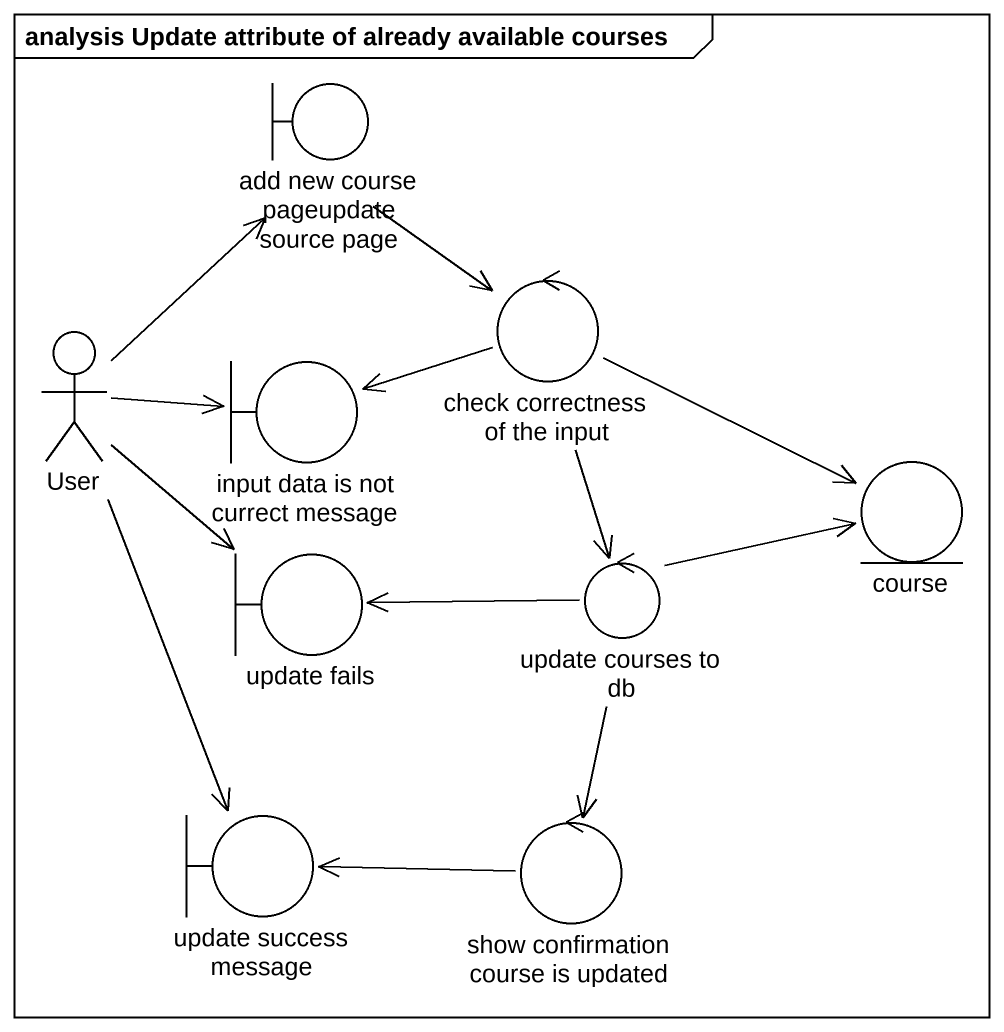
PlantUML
@startuml
mainframe analysis Update attribute of already available courses
boundary "add new course pageupdate source page" as add_new_course_pageupdate
actor User
boundary "input data is not currect message" as input_data_is_not_currect
control "check correctness of the input" as check_correctness_of_the
entity course
boundary "update fails" as update_fails
control "update courses to db" as update_courses_to_db
boundary "update success message" as update_success_message
control "show confirmation course is updated" as show_confirmation_course_is
add_new_course_pageupdate --> check_correctness_of_the
User -up-> add_new_course_pageupdate
User -right-> input_data_is_not_currect
User --> update_fails
User --> update_success_message
check_correctness_of_the -left-> input_data_is_not_currect
check_correctness_of_the -right-> course
check_correctness_of_the --> update_courses_to_db
update_courses_to_db -right-> course
update_courses_to_db -left-> update_fails
update_courses_to_db --> show_confirmation_course_is
show_confirmation_course_is -left-> update_success_message
@enduml
